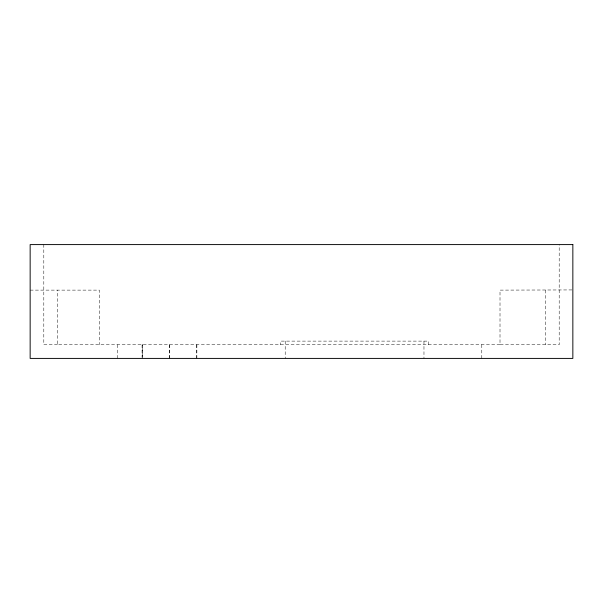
<?xml version="1.0" encoding="UTF-8"?>
<svg xmlns="http://www.w3.org/2000/svg" width="603" height="603" viewBox="0 0 603 603"><rect width="100%" height="100%" fill="white"/><g stroke="black" fill="none" stroke-linecap="round" stroke-linejoin="round"><path stroke-width="0.45" stroke-dasharray="3.02 2.26" d="M571.938 289.93L500.008 290.118L500.008 344.705L559.192 344.75L559.192 244.592M500.008 344.697L57.466 344.75L57.466 290.118M30.15 290.118L99.352 290.118L99.352 344.705M57.466 344.697L43.808 344.697L43.808 244.592M545.534 290.118L545.534 344.75M481.789 344.75L481.789 358.408M428.522 344.75L428.522 341.11L280.651 341.11L280.651 344.75M423.969 341.11L423.969 358.408M285.204 341.11L285.204 358.408M196.872 344.75L196.872 358.408M196.653 344.75L196.653 358.408M169.435 344.75L169.435 358.408M169.27 344.75L169.27 358.408M142.059 344.75L142.059 357.504M117.562 344.75L117.562 358.408M142.248 344.75L142.24 358.408L142.24 344.75"/><path stroke-width="0.9" d="M572.85 244.592L30.15 244.592L30.15 358.408L572.85 358.408L572.85 244.592"/></g></svg>
